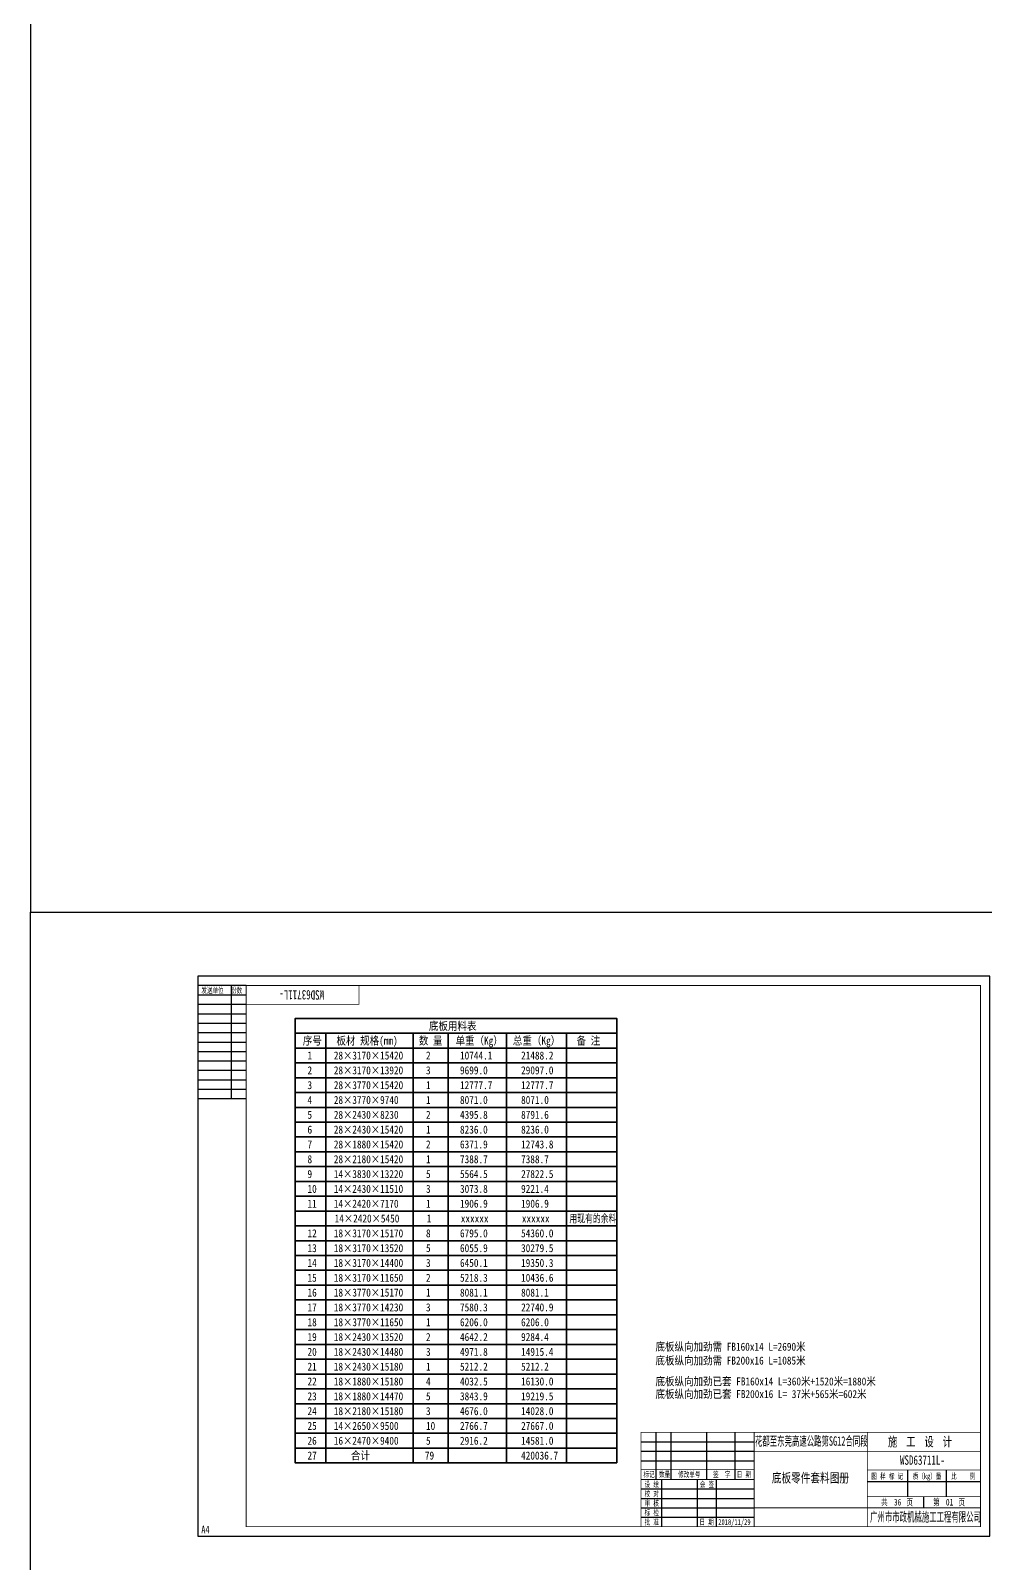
# Model space of a CAD drawing. Extents: x 1629247 to 2251351, y -601856 to -65897.
# Drawn here: x 2065548 to 2086657, y -232967 to -199079 of the extents above; entities that cross this region are included whole.
import ezdxf
from ezdxf.enums import TextEntityAlignment as Align

# ---------------------------------------------------------------- set-up
doc = ezdxf.new("R2010")
doc.units = 0
doc.header["$LTSCALE"] = 2
doc.header["$MEASUREMENT"] = 0
doc.layers.get('0').update_dxf_attribs({"linetype": 'CONTINUOUS'})
doc.layers.add('1图框轮廓', color=7, linetype='CONTINUOUS', lineweight=35)
doc.layers.add('A3', color=7, linetype='CONTINUOUS')
doc.styles.add('仿宋', font='仿宋_GB2312_1.ttf', dxfattribs={"width": 0.7})

msp = doc.modelspace()

# ---------------------------------------------------------------- linework, layer by layer
at = {"color": 8, "ltscale": 3}
for points in [[(2065547.6, -218566.9), (2251350.7, -218566.9), (2251350.7, -65896.9), (2065547.6, -65896.9)], [(2065547.6, -218566.9), (2251350.7, -218566.9), (2251350.7, -381335.8), (2065547.6, -381335.8)]]:
    msp.add_lwpolyline(points, close=True, dxfattribs=at)
at = {"layer": '1图框轮廓', "color": 7, "ltscale": 3}
for points in [[(2078505.8, -221247.1), (2071396.4, -221247.1), (2071396.4, -220919.5), (2078505.8, -220919.5)], [(2078505.8, -221574.6), (2071396.4, -221574.6), (2071396.4, -221247.1), (2078505.8, -221247.1)], [(2072071.8, -230747.1), (2072071.8, -230747.1), (2072071.8, -221247.1), (2072071.8, -221247.1)], [(2074001.8, -230747.1), (2074001.8, -230747.1), (2074001.8, -221247.1), (2074001.8, -221247.1)], [(2074780.5, -230747.1), (2074780.5, -230747.1), (2074780.5, -221247.1), (2074780.5, -221247.1)], [(2076066.9, -230747.1), (2076066.9, -230747.1), (2076066.9, -221247.1), (2076066.9, -221247.1)], [(2077399.2, -230747.1), (2077399.2, -230747.1), (2077399.2, -221247.1), (2077399.2, -221247.1)], [(2078505.8, -221902.2), (2071396.4, -221902.2), (2071396.4, -221574.6), (2078505.8, -221574.6)], [(2078505.8, -222229.8), (2071396.4, -222229.8), (2071396.4, -221902.2), (2078505.8, -221902.2)], [(2078505.8, -222557.4), (2071396.4, -222557.4), (2071396.4, -222229.8), (2078505.8, -222229.8)], [(2078505.8, -222885), (2071396.4, -222885), (2071396.4, -222557.4), (2078505.8, -222557.4)], [(2078505.8, -223212.6), (2071396.4, -223212.6), (2071396.4, -222885), (2078505.8, -222885)], [(2078505.8, -223540.2), (2071396.4, -223540.2), (2071396.4, -223212.6), (2078505.8, -223212.6)], [(2078505.8, -223867.8), (2071396.4, -223867.8), (2071396.4, -223540.2), (2078505.8, -223540.2)], [(2078505.8, -224195.3), (2071396.4, -224195.3), (2071396.4, -223867.8), (2078505.8, -223867.8)], [(2078505.8, -224522.9), (2071396.4, -224522.9), (2071396.4, -224195.3), (2078505.8, -224195.3)], [(2078505.8, -224850.5), (2071396.4, -224850.5), (2071396.4, -224522.9), (2078505.8, -224522.9)], [(2078505.8, -224850.5), (2071396.4, -224850.5), (2071396.4, -225178.1), (2078505.8, -225178.1)], [(2078505.8, -225505.7), (2071396.4, -225505.7), (2071396.4, -225178.1), (2078505.8, -225178.1)], [(2078505.8, -225833.3), (2071396.4, -225833.3), (2071396.4, -225505.7), (2078505.8, -225505.7)], [(2078505.8, -226160.9), (2071396.4, -226160.9), (2071396.4, -225833.3), (2078505.8, -225833.3)], [(2078505.8, -226488.4), (2071396.4, -226488.4), (2071396.4, -226160.9), (2078505.8, -226160.9)], [(2078505.8, -226816), (2071396.4, -226816), (2071396.4, -226488.4), (2078505.8, -226488.4)], [(2078505.8, -227143.6), (2071396.4, -227143.6), (2071396.4, -226816), (2078505.8, -226816)], [(2078505.8, -227471.2), (2071396.4, -227471.2), (2071396.4, -227143.6), (2078505.8, -227143.6)], [(2078505.8, -227798.8), (2071396.4, -227798.8), (2071396.4, -227471.2), (2078505.8, -227471.2)], [(2078505.8, -228126.4), (2071396.4, -228126.4), (2071396.4, -227798.8), (2078505.8, -227798.8)], [(2078505.8, -228454), (2071396.4, -228454), (2071396.4, -228126.4), (2078505.8, -228126.4)], [(2078505.8, -228781.5), (2071396.4, -228781.5), (2071396.4, -228454), (2078505.8, -228454)], [(2078505.8, -229109.1), (2071396.4, -229109.1), (2071396.4, -228781.5), (2078505.8, -228781.5)], [(2078505.8, -229436.7), (2071396.4, -229436.7), (2071396.4, -229109.1), (2078505.8, -229109.1)], [(2078505.8, -229436.7), (2071396.4, -229436.7), (2071396.4, -229764.3), (2078505.8, -229764.3)], [(2078505.8, -230091.9), (2071396.4, -230091.9), (2071396.4, -229764.3), (2078505.8, -229764.3)], [(2078505.8, -230091.9), (2071396.4, -230091.9), (2071396.4, -230419.5), (2078505.8, -230419.5)], [(2078505.8, -230747.1), (2071396.4, -230747.1), (2071396.4, -230419.5), (2078505.8, -230419.5)]]:
    msp.add_lwpolyline(points, close=True, dxfattribs=at)
at = {"layer": 'A3', "color": 7}
for p, q in [((2070310.3, -220190.2), (2069245, -220190.2)), ((2069978.5, -220190.2), (2069978.5, -222691.8)), ((2069245, -220398.7), (2070310.3, -220398.7)), ((2069245, -220607.1), (2070310.3, -220607.1)), ((2069245, -220815.6), (2070310.3, -220815.6)), ((2069245, -221024.1), (2070310.3, -221024.1)), ((2069245, -221232.5), (2070310.3, -221232.5)), ((2069245, -221441), (2070310.3, -221441)), ((2069245, -221649.5), (2070310.3, -221649.5)), ((2069245, -221857.9), (2070310.3, -221857.9)), ((2069245, -222066.4), (2070310.3, -222066.4)), ((2069245, -222274.8), (2070310.3, -222274.8)), ((2069245, -222483.3), (2070310.3, -222483.3)), ((2069245, -222691.8), (2070310.3, -222691.8)), ((2079376.4, -231113.7), (2079376.4, -230071.4)), ((2079709.9, -231111.4), (2079709.9, -230071.4)), ((2080502.1, -231113.7), (2080502.1, -230071.4)), ((2081127.5, -231113.7), (2081127.5, -230071.4)), ((2079042.8, -230279.9), (2081544.4, -230279.9)), ((2079042.8, -230488.3), (2081544.4, -230488.3)), ((2079042.8, -230696.8), (2081544.4, -230696.8)), ((2079501.4, -232156), (2079501.4, -231113.4)), ((2080293.6, -232156), (2080293.6, -231113.7)), ((2080710.5, -232156), (2080710.5, -231113.7)), ((2084942.8, -231493), (2084942.8, -230909.3)), ((2085797, -231489), (2085797, -230905.3)), ((2079042.8, -231322.2), (2081544.4, -231322.2)), ((2079042.8, -231530.6), (2081544.4, -231530.6)), ((2079042.8, -231739.1), (2081544.4, -231739.1)), ((2085296.7, -231739.1), (2085296.7, -231489)), ((2079042.8, -231947.6), (2081544.4, -231947.6))]:
    msp.add_line(p, q, dxfattribs=at)
at = {"layer": 'A3', "color": 7, "linetype": 'Continuous'}
msp.add_line((2084046, -231155.4), (2086547.5, -231155.4), dxfattribs=at)
at = {"layer": 'A3'}
msp.add_lwpolyline([(2069245, -232364.5), (2086756, -232364.5), (2086756, -219981.7), (2069245, -219981.7)], close=True, dxfattribs=at)
for points, const_width in [([(2070310.3, -220190.2), (2086547.5, -220190.2), (2086547.5, -232156), (2070310.3, -232156), (2070310.3, -220190.2)], 20.8), ([(2070310.3, -220607.1), (2072808, -220607.1), (2072808, -220190.2)], 16.7), ([(2079042.8, -232156), (2079042.8, -230071.4), (2086547.5, -230071.4)], 16.7)]:
    msp.add_lwpolyline(points, dxfattribs=dict(at, const_width=const_width))
at = {"layer": 'A3', "color": 7, "linetype": 'Continuous', "const_width": 16.7}
for points in [[(2081544.4, -232156), (2081544.4, -230071.4)], [(2084047, -232156), (2084047, -230071.4)], [(2081544.4, -230488.3), (2086547.5, -230488.3)], [(2079042.8, -230898.1), (2081544.4, -230898.1)], [(2079042.8, -231113.4), (2081544.4, -231113.4)], [(2086547.5, -230905.3), (2084047, -230905.3)], [(2081544.4, -231739.1), (2086547.5, -231739.1)], [(2084047, -231490), (2086547.5, -231490)]]:
    msp.add_lwpolyline(points, dxfattribs=at)

# ---------------------------------------------------------------- texts
at = {"color": 7, "style": '仿宋'}
for s, height, width, p in [('底板用料表', 176.9, 0.85, (2074353.3, -221175.7)), ('序号', 176.9, 0.85, (2071564.7, -221499.3)), ('板材 规格(mm)', 176.9, 0.85, (2072309.1, -221499.3)), ('数 量', 176.9, 0.85, (2074131.1, -221499.3)), ('单重（Kg）', 176.9, 0.85, (2074941.2, -221499.3)), ('总重（Kg）', 176.9, 0.85, (2076210, -221499.3)), ('1', 176.9, 0.85, (2071668.5, -221826.9)), ('2', 176.9, 0.85, (2071668.5, -222154.5)), ('4', 176.9, 0.85, (2071668.5, -222809.6)), ('3', 176.9, 0.85, (2071668.5, -222482.1)), ('5', 176.9, 0.85, (2071668.5, -223137.2)), ('6', 176.9, 0.85, (2071668.5, -223464.8)), ('7', 176.9, 0.85, (2071668.5, -223792.4)), ('8', 176.9, 0.85, (2071668.5, -224120)), ('9', 176.9, 0.85, (2071668.5, -224447.6)), ('10', 176.9, 0.85, (2071668.5, -224775.2)), ('11', 176.9, 0.85, (2071668.5, -225102.8)), ('14×2420×5450', 176.897, 0.85, (2072268.6, -225430.3)), ('1', 176.9, 0.85, (2074306.4, -225430.3)), ('xxxxxx', 176.9, 0.85, (2075058.4, -225430.3)), ('xxxxxx', 176.9, 0.85, (2076409, -225430.3)), ('用现有的余料', 176.9, 0.7, (2077458.8, -225430.3)), ('12', 176.9, 0.85, (2071668.5, -225757.9)), ('13', 176.9, 0.85, (2071668.5, -226085.5)), ('14', 176.9, 0.85, (2071668.5, -226413.1)), ('15', 176.9, 0.85, (2071668.5, -226740.7)), ('16', 176.9, 0.85, (2071668.5, -227068.3)), ('17', 176.9, 0.85, (2071668.5, -227395.9)), ('18', 176.9, 0.85, (2071668.5, -227723.4)), ('19', 176.9, 0.85, (2071668.5, -228051)), ('20', 176.9, 0.85, (2071668.5, -228378.6)), ('21', 176.9, 0.85, (2071668.5, -228706.2)), ('22', 176.9, 0.85, (2071668.5, -229033.8)), ('23', 176.9, 0.85, (2071668.5, -229361.4)), ('24', 176.9, 0.85, (2071668.5, -229689)), ('25', 176.9, 0.85, (2071668.5, -230016.5)), ('26', 176.9, 0.85, (2071668.5, -230344.1)), ('27', 176.9, 0.85, (2071668.5, -230671.7)), ('合计', 176.9, 0.85, (2072629.8, -230671.7))]:
    msp.add_text(s, height=height, dxfattribs=dict(at, width=width)).set_placement(p)
at = {"color": 7, "style": '仿宋', "width": 0.85}
msp.add_text('备 注', height=176.9, dxfattribs=at).set_placement((2077879.6, -221410.9), align=Align.MIDDLE_CENTER)
at = {"color": 6, "style": '仿宋', "width": 0.85}
for s, height, p in [('28×3170×15420', 176.897, (2072250.8, -221826.9)), ('2', 176.9, (2074288.6, -221826.9)), ('10744.1', 176.9, (2075040.6, -221826.9)), ('21488.2', 176.9, (2076391.3, -221826.9)), ('28×3170×13920', 176.897, (2072250.8, -222154.5)), ('3', 176.9, (2074288.6, -222154.5)), ('9699.0', 176.9, (2075040.6, -222154.5)), ('29097.0', 176.9, (2076391.3, -222154.5)), ('28×3770×15420', 176.897, (2072250.8, -222482.1)), ('28×3770×9740', 176.897, (2072250.8, -222809.6)), ('1', 176.9, (2074288.6, -222482.1)), ('1', 176.9, (2074288.6, -222809.6)), ('8071.0', 176.9, (2075040.6, -222809.6)), ('12777.7', 176.9, (2075040.6, -222482.1)), ('8071.0', 176.9, (2076391.3, -222809.6)), ('12777.7', 176.9, (2076391.3, -222482.1)), ('28×2430×8230', 176.897, (2072250.8, -223137.2)), ('2', 176.9, (2074288.6, -223137.2)), ('4395.8', 176.9, (2075040.6, -223137.2)), ('8791.6', 176.9, (2076391.3, -223137.2)), ('28×2430×15420', 176.897, (2072250.8, -223464.8)), ('1', 176.9, (2074288.6, -223464.8)), ('8236.0', 176.9, (2075040.6, -223464.8)), ('8236.0', 176.9, (2076391.3, -223464.8)), ('28×1880×15420', 176.897, (2072250.8, -223792.4)), ('2', 176.9, (2074288.6, -223792.4)), ('6371.9', 176.9, (2075040.6, -223792.4)), ('12743.8', 176.9, (2076391.3, -223792.4)), ('28×2180×15420', 176.897, (2072250.8, -224120)), ('1', 176.9, (2074288.6, -224120)), ('7388.7', 176.9, (2075040.6, -224120)), ('7388.7', 176.9, (2076391.3, -224120)), ('14×3830×13220', 176.897, (2072250.8, -224447.6)), ('5', 176.9, (2074288.6, -224447.6)), ('5564.5', 176.9, (2075040.6, -224447.6)), ('27822.5', 176.9, (2076391.3, -224447.6)), ('14×2430×11510', 176.897, (2072250.8, -224775.2)), ('3', 176.9, (2074288.6, -224775.2)), ('3073.8', 176.9, (2075040.6, -224775.2)), ('9221.4', 176.9, (2076391.3, -224775.2)), ('14×2420×7170', 176.897, (2072250.8, -225102.8)), ('1', 176.9, (2074288.6, -225102.8)), ('1906.9  ', 176.9, (2075040.6, -225102.8)), ('1906.9  ', 176.9, (2076391.3, -225102.8)), ('18×3170×15170', 176.897, (2072250.8, -225757.9)), ('8', 176.9, (2074288.6, -225757.9)), ('6795.0', 176.9, (2075040.6, -225757.9)), ('54360.0', 176.9, (2076391.3, -225757.9)), ('18×3170×13520', 176.897, (2072250.8, -226085.5)), ('5', 176.9, (2074288.6, -226085.5)), ('6055.9', 176.9, (2075040.6, -226085.5)), ('30279.5', 176.9, (2076391.3, -226085.5)), ('18×3170×14400', 176.897, (2072250.8, -226413.1)), ('3', 176.9, (2074288.6, -226413.1)), ('6450.1', 176.9, (2075040.6, -226413.1)), ('19350.3', 176.9, (2076391.3, -226413.1)), ('18×3170×11650', 176.897, (2072250.8, -226740.7)), ('2', 176.9, (2074288.6, -226740.7)), ('5218.3', 176.9, (2075040.6, -226740.7)), ('10436.6', 176.9, (2076391.3, -226740.7)), ('18×3770×15170', 176.897, (2072250.8, -227068.3)), ('1', 176.9, (2074288.6, -227068.3)), ('8081.1', 176.9, (2075040.6, -227068.3)), ('8081.1', 176.9, (2076391.3, -227068.3)), ('18×3770×14230', 176.897, (2072250.8, -227395.9)), ('3', 176.9, (2074288.6, -227395.9)), ('7580.3', 176.9, (2075040.6, -227395.9)), ('22740.9', 176.9, (2076391.3, -227395.9)), ('18×3770×11650', 176.897, (2072250.8, -227723.4)), ('1', 176.9, (2074288.6, -227723.4)), ('6206.0', 176.9, (2075040.6, -227723.4)), ('6206.0', 176.9, (2076391.3, -227723.4)), ('18×2430×13520', 176.897, (2072250.8, -228051)), ('2', 176.9, (2074288.6, -228051)), ('4642.2', 176.9, (2075040.6, -228051)), ('9284.4', 176.9, (2076391.3, -228051)), ('18×2430×14480', 176.897, (2072250.8, -228378.6)), ('3', 176.9, (2074288.6, -228378.6)), ('4971.8', 176.9, (2075040.6, -228378.6)), ('14915.4', 176.9, (2076391.3, -228378.6)), ('18×2430×15180', 176.897, (2072250.8, -228706.2)), ('1', 176.9, (2074288.6, -228706.2)), ('5212.2', 176.9, (2075040.6, -228706.2)), ('5212.2', 176.9, (2076391.3, -228706.2)), ('18×1880×15180', 176.897, (2072250.8, -229033.8)), ('4', 176.9, (2074288.6, -229033.8)), ('4032.5', 176.9, (2075040.6, -229033.8)), ('16130.0', 176.9, (2076391.3, -229033.8)), ('18×1880×14470', 176.897, (2072250.8, -229361.4)), ('5', 176.9, (2074288.6, -229361.4)), ('3843.9', 176.9, (2075040.6, -229361.4)), ('19219.5', 176.9, (2076391.3, -229361.4)), ('18×2180×15180', 176.897, (2072250.8, -229689)), ('3', 176.9, (2074288.6, -229689)), ('4676.0', 176.9, (2075040.6, -229689)), ('14028.0', 176.9, (2076391.3, -229689)), ('14×2650×9500', 176.897, (2072250.8, -230016.5)), ('10', 176.9, (2074288.6, -230016.5)), ('2766.7  ', 176.9, (2075040.6, -230016.5)), ('27667.0  ', 176.9, (2076391.3, -230016.5)), ('16×2470×9400', 176.897, (2072250.8, -230344.1)), ('5', 176.9, (2074288.6, -230344.1)), ('2916.2  ', 176.9, (2075040.6, -230344.1)), ('14581.0  ', 176.9, (2076391.3, -230344.1)), ('79', 176.9, (2074264.2, -230671.7)), ('420036.7', 176.9, (2076391.3, -230671.7))]:
    msp.add_text(s, height=height, dxfattribs=at).set_placement(p)
at = {"color": 2, "style": '仿宋', "width": 0.85}
for s, p in [('底板纵向加劲需 FB160x14 L=2690米', (2079362.3, -228265.3)), ('底板纵向加劲需 FB200x16 L=1085米', (2079362.3, -228572.1)), ('底板纵向加劲已套 FB160x14 L=360米+1520米=1880米', (2079362.3, -229032.9)), ('底板纵向加劲已套 FB200x16 L= 37米+565米=602米', (2079362.3, -229312.8))]:
    msp.add_text(s, height=176.897, dxfattribs=at).set_placement(p)
at = {"layer": 'A3', "color": 7, "linetype": 'Continuous', "style": '仿宋'}
for s, height, width, p in [('发送单位', 125.08, 0.7, (2069322.3, -220359.7)), ('份数', 125.08, 0.7, (2069977.1, -220359.7)), ('施  工  设  计 ', 208.464, 0.7, (2084505.1, -230381.1)), ('共     页', 145.92, 0.7, (2084353.3, -231688)), ('36', 145.92, 0.7, (2084634.3, -231688)), ('第     页', 145.92, 0.7, (2085504.4, -231688)), ('01', 145.92, 0.7, (2085783.5, -231688)), ('广州市市政机械施工工程有限公司', 208.464, 0.56, (2084108.1, -232042.8))]:
    msp.add_text(s, height=height, dxfattribs=dict(at, width=width)).set_placement(p)
at = {"layer": 'A3', "color": 7, "linetype": 'Continuous', "style": '仿宋', "width": 0.7}
msp.add_text('WSD63711L-', height=208.46, rotation=180, dxfattribs=at).set_placement((2071541, -220295.7), align=Align.CENTER)
at = {"layer": 'A3', "color": 7, "linetype": 'Continuous', "style": '仿宋'}
for s, height, width, p in [('花都至东莞高速公路第SG12合同段', 208.464, 0.56, (2082808.4, -230366.4)), ('WSD63711L-', 208.46, 0.7, (2085266.2, -230787.6)), ('标记', 125.08, 0.7, (2079221.7, -231062.5)), ('数量', 125.08, 0.7, (2079563.8, -231062.5)), ('修改单号', 125.08, 0.7, (2080110.4, -231062.5)), ('签  字', 125.08, 0.7, (2080830.1, -231062.5)), ('日 期', 125.08, 0.7, (2081319.2, -231062.5)), ('底板零件套料图册', 208.46, 0.75, (2082788.8, -231179.6)), ('图 样 标 记', 125.08, 0.7, (2084488.8, -231101.8)), ('质（kg）量', 125.08, 0.7, (2085368.1, -231101.8)), ('比    例', 125.08, 0.7, (2086166.1, -231101.8)), ('校 对', 125.08, 0.7, (2079280.9, -231490.2)), ('设 绘', 125.08, 0.7, (2079280.9, -231281.8)), ('会 签', 125.08, 0.7, (2080502.8, -231281.8)), ('标 检', 125.08, 0.7, (2079280.9, -231907.2)), ('审 核', 125.08, 0.7, (2079280.9, -231698.7)), ('批 准', 125.08, 0.7, (2079280.9, -232115.6)), ('日 期', 125.08, 0.7, (2080493.4, -232115.6)), ('A4', 166.77, 0.7, (2069412.3, -232304))]:
    msp.add_text(s, height=height, dxfattribs=dict(at, width=width)).set_placement(p, align=Align.CENTER)
at = {"layer": 'A3', "color": 6, "linetype": 'Continuous', "style": '仿宋', "width": 0.7}
msp.add_text('2018/11/29', height=125.08, dxfattribs=at).set_placement((2081108.9, -232115.6), align=Align.CENTER)

doc.saveas('drawing.dxf')
